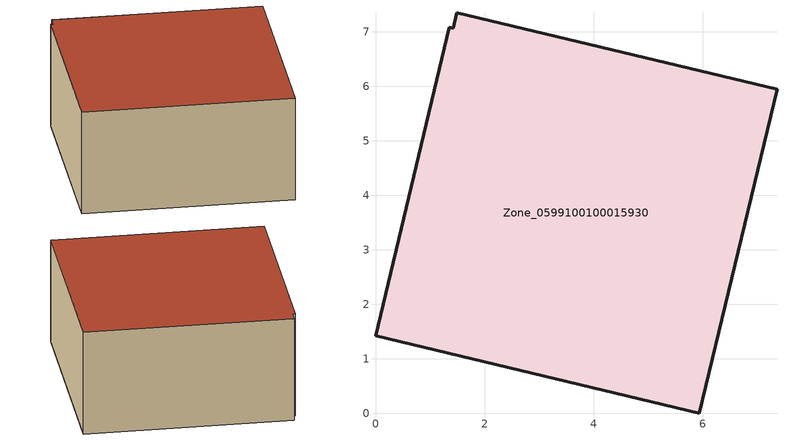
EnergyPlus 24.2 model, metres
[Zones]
Zone_0599100100015930
 floor ground (C_G): 0,1.42 1.35,7.08 1.43,7.07 1.49,7.35 7.37,5.95 5.94,0 z0
 wall outside (C_F): 0,1.42 5.94,0 7.37,5.95 1.49,7.35 1.43,7.07 1.35,7.08 0,1.42 z0:3.19
 roof outside (C_R): 1.35,7.08 0,1.42 5.94,0 7.37,5.95 1.49,7.35 1.43,7.07 z3.19
[BUILDING]
Pand.0599100100015930: North Axis=0; Terrain=City; Loads Convergence Tolerance Value=0.04; Temperature Convergence Tolerance Value=0.4; Solar Distribution=FullExterior; Maximum Number of Warmup Days=25; Minimum Number of Warmup Days=1
[Site:Location]
Rotterdam.The.Hague.AP_ZH_NLD Design_Conditions: Latitude=51.96; Longitude=4.45; Time Zone=1; Elevation=-4.5
[SITE:GROUNDTEMPERATURE:BUILDINGSURFACE]
18, 18, 18, 18, 18, 18, 18, 18, 18, 18, 18, 18
[MATERIAL] Thermal Absorptance=0.9; Solar Absorptance=0.7; Visible Absorptance=0.7
Name | Roughness | Thickness | Conductivity | Density | Specific Heat
G.D.2015-2018 | MediumSmooth | 0.15 | 0.0428571 | 540 | 1210
F.D.2015-2018 | Rough | 0.3 | 0.0666667 | 1920 | 840
R.D.2015-2018 | MediumRough | 0.2 | 0.0333333 | 1500 | 1000
[CONSTRUCTION]
C_G: G.D.2015-2018
C_F: F.D.2015-2018
C_R: R.D.2015-2018
[ZONE]
Zone_0599100100015930: Type=1; Multiplier=1; Ceiling Height=Autocalculate; Volume=Autocalculate; Floor Area=autocalculate; Part of Total Floor Area=Yes
[ZONEINFILTRATION:DESIGNFLOWRATE]
Infil_Zone_0599100100015930: Zone or ZoneList or Space or SpaceList=Zone_0599100100015930; Schedule=AlwaysOn; Design Flow Rate Calculation Method=Flow/Area; Flow Rate per Floor Area=0.0021; Constant Term Coefficient=1; Temperature Term Coefficient=0; Velocity Term Coefficient=0; Velocity Squared Term Coefficient=0
[HVACTEMPLATE:ZONE:IDEALLOADSAIRSYSTEM]
Zone_0599100100015930: Maximum Heating Supply Air Temperature=50; Minimum Cooling Supply Air Temperature=13; Maximum Heating Supply Air Humidity Ratio=0.0156; Minimum Cooling Supply Air Humidity Ratio=0.0077; Heating Limit=NoLimit; Cooling Limit=NoLimit; Dehumidification Control Type=ConstantSensibleHeatRatio; Cooling Sensible Heat Ratio=0.7; Dehumidification Setpoint=60; Humidification Control Type=None; Humidification Setpoint=30; Outdoor Air Method=None; Outdoor Air Flow Rate per Person=0.00944; Outdoor Air Flow Rate per Zone Floor Area=0; Outdoor Air Flow Rate per Zone=0; Demand Controlled Ventilation Type=None; Outdoor Air Economizer Type=NoEconomizer; Heat Recovery Type=None; Sensible Heat Recovery Effectiveness=0.7; Latent Heat Recovery Effectiveness=0.65
[ZONECONTROL:THERMOSTAT]
ThermostatControl_Zone_0599100100015930: Zone or ZoneList=Zone_0599100100015930; Control Type Schedule=DualSetpointControlType; Control 1=Thermostat_Zone_0599100100015930; Temperature Difference Between Cutout And Setpoint=0
[THERMOSTATSETPOINT:DUALSETPOINT]
Thermostat_Zone_0599100100015930: Heating Setpoint Temperature Schedule=HeatingSetpoint_Zone_0599100100015930; Cooling Setpoint Temperature Schedule=CoolingSetpoint_Zone_0599100100015930
[SCHEDULE:COMPACT]
HeatingSetpoint_Zone_0599100100015930: Through: 12/31, For: AllDays, Until: 24:00, 21
CoolingSetpoint_Zone_0599100100015930: Through: 12/31, For: AllDays, Until: 24:00, 24
DualSetpointControlType: Through: 12/31, For: AllDays, Until: 24:00, 4
AlwaysOn: Through: 12/31, For: AllDays, Until: 24:00, 1
